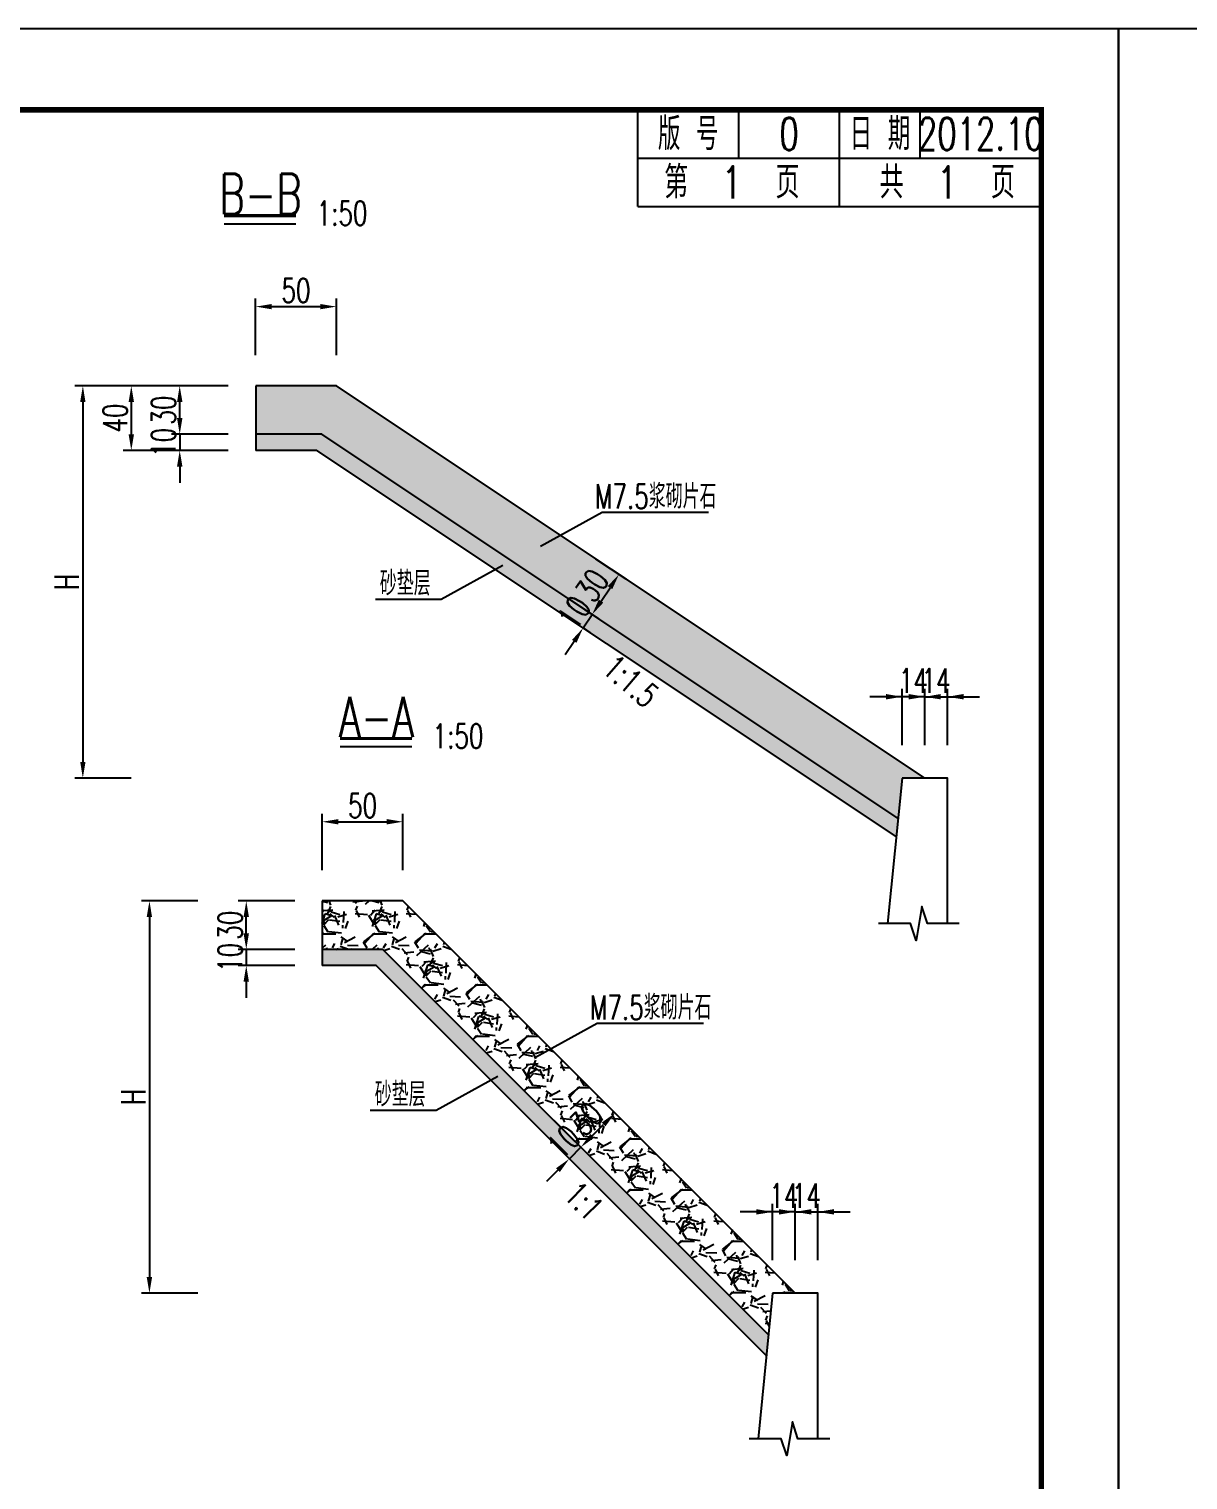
# Model space of a CAD drawing. Header units: millimetres. Extents: x -51 to 12129, y -1309 to -715.
# Drawn here: x 10734.3 to 10877.9, y -894.5 to -714.7 of the extents above; entities that cross this region are included whole.
import ezdxf
from ezdxf.enums import TextEntityAlignment as Align

# ---------------------------------------------------------------- set-up
doc = ezdxf.new("R2010")
doc.units = ezdxf.units.MM
doc.header["$LTSCALE"] = 0.25
for name, color, linetype in [('图框', 7, 'Continuous'), ('尺寸标注', 2, 'Continuous'), ('文字', 7, 'Continuous'), ('标注', 4, 'Continuous'), ('次轮廓线', 7, 'Continuous'), ('轮廓线', 1, 'Continuous')]:
    doc.layers.add(name, color=color, linetype=linetype)
doc.styles.get("Standard").update_dxf_attribs({"font": 'simplex1.shx', "width": 0.7, "bigfont": 'hztxt.shx'})
doc.dimstyles.new('比例1：50', dxfattribs={"dimscale": 0, "dimtxt": 3, "dimasz": 2, "dimexe": 1, "dimexo": 1, "dimgap": 0.5, "dimtad": 1, "dimdec": 1, "dimlfac": 5, "dimzin": 13, "dimdsep": 46, "dimtxsty": 'Standard', "dimcen": -1, "dimclrd": 256, "dimclre": 256, "dimclrt": 7, "dimaunit": 1, "dimadec": 3, "dimazin": 0, "dimtfac": 0.0005, "dimtdec": 1, "dimtix": 1, "dimtmove": 2, "dimatfit": 3, "dimfxl": 0, "dimtolj": 1, "dimtzin": 13, "dimarcsym": 0})

# ---------------------------------------------------------------- blocks, each defined once
blk = doc.blocks.new('*D2087')
at = {"layer": 'Defpoints', "color": 0}
for p in [(10803.98, -846.05), (10799.74, -850.3), (10806.93, -849)]:
    blk.add_point(p, dxfattribs=at)
at = {"layer": '标注', "lineweight": -2}
for p, q in [((10804.69, -846.76), (10807.64, -849.71)), ((10804.1, -851.83), (10805.52, -850.42)), ((10800.45, -851), (10803.39, -853.95))]:
    blk.add_line(p, q, dxfattribs=at)
at = {"layer": '标注'}
for points in [[(10805.28, -850.18), (10805.75, -850.65), (10806.93, -849)], [(10803.87, -851.59), (10804.34, -852.07), (10802.69, -853.24)]]:
    blk.add_solid(points, dxfattribs=at)
at = {"layer": '标注', "color": 7, "insert": (10803.39, -849.71), "char_height": 3, "attachment_point": 5, "rotation": 45}
blk.add_mtext('\\A1;30', dxfattribs=at)
blk = doc.blocks.new('*D2088')
at = {"layer": 'Defpoints', "color": 0}
for p in [(10780.65, -812.9), (10770.65, -822.72), (10780.65, -822.72)]:
    blk.add_point(p, dxfattribs=at)
at = {"layer": '标注', "lineweight": -2}
for p, q in [((10770.65, -818.9), (10770.65, -811.9)), ((10780.65, -818.9), (10780.65, -811.9)), ((10772.65, -812.9), (10778.65, -812.9))]:
    blk.add_line(p, q, dxfattribs=at)
at = {"layer": '标注'}
for points in [[(10772.65, -812.57), (10772.65, -813.23), (10770.65, -812.9)], [(10778.65, -812.57), (10778.65, -813.23), (10780.65, -812.9)]]:
    blk.add_solid(points, dxfattribs=at)
at = {"layer": '标注', "color": 7, "insert": (10775.65, -810.9), "char_height": 3, "attachment_point": 5}
blk.add_mtext('\\A1;50', dxfattribs=at)
blk = doc.blocks.new('*D2089')
at = {"layer": 'Defpoints', "color": 0}
for p in [(10761.24, -822.72), (10770.65, -822.72), (10770.65, -828.72)]:
    blk.add_point(p, dxfattribs=at)
at = {"layer": '标注', "lineweight": -2}
for p, q in [((10767.24, -822.72), (10760.24, -822.72)), ((10761.24, -826.72), (10761.24, -824.72)), ((10767.24, -828.72), (10760.24, -828.72))]:
    blk.add_line(p, q, dxfattribs=at)
at = {"layer": '标注'}
for points in [[(10760.9, -824.72), (10761.57, -824.72), (10761.24, -822.72)], [(10760.9, -826.72), (10761.57, -826.72), (10761.24, -828.72)]]:
    blk.add_solid(points, dxfattribs=at)
at = {"layer": '标注', "color": 7, "insert": (10759.24, -825.72), "char_height": 3, "attachment_point": 5, "rotation": 90}
blk.add_mtext('\\A1;30', dxfattribs=at)
blk = doc.blocks.new('*D1944')
at = {"layer": 'Defpoints', "color": 0}
for p in [(10770.65, -828.72), (10761.24, -830.72), (10770.65, -830.72)]:
    blk.add_point(p, dxfattribs=at)
at = {"layer": '标注', "lineweight": -2}
for p, q in [((10761.24, -826.72), (10761.24, -824.72)), ((10767.24, -828.72), (10760.24, -828.72)), ((10761.24, -828.72), (10761.24, -830.72)), ((10767.24, -830.72), (10760.24, -830.72)), ((10761.24, -832.72), (10761.24, -834.72))]:
    blk.add_line(p, q, dxfattribs=at)
at = {"layer": '标注'}
for points in [[(10760.9, -826.72), (10761.57, -826.72), (10761.24, -828.72)], [(10760.9, -832.72), (10761.57, -832.72), (10761.24, -830.72)]]:
    blk.add_solid(points, dxfattribs=at)
at = {"layer": '标注', "color": 7, "insert": (10759.24, -829.72), "char_height": 3, "attachment_point": 5, "rotation": 90}
blk.add_mtext('\\A1;10', dxfattribs=at)
blk = doc.blocks.new('*D2090')
at = {"layer": 'Defpoints', "color": 0}
for p in [(10832.05, -861.25), (10829.25, -871.32), (10832.05, -871.32)]:
    blk.add_point(p, dxfattribs=at)
at = {"layer": '标注', "lineweight": -2}
for p, q in [((10827.25, -861.25), (10825.25, -861.25)), ((10829.25, -867.25), (10829.25, -860.25)), ((10829.25, -861.25), (10832.05, -861.25)), ((10832.05, -867.25), (10832.05, -860.25)), ((10834.05, -861.25), (10836.05, -861.25))]:
    blk.add_line(p, q, dxfattribs=at)
at = {"layer": '标注'}
for points in [[(10827.25, -860.91), (10827.25, -861.58), (10829.25, -861.25)], [(10834.05, -860.91), (10834.05, -861.58), (10832.05, -861.25)]]:
    blk.add_solid(points, dxfattribs=at)
at = {"layer": '标注', "color": 7, "insert": (10830.65, -859.25), "char_height": 3, "attachment_point": 5}
blk.add_mtext('\\A1;14', dxfattribs=at)
blk = doc.blocks.new('*D2091')
at = {"layer": 'Defpoints', "color": 0}
for p in [(10826.45, -861.25), (10826.45, -871.32), (10829.25, -871.32)]:
    blk.add_point(p, dxfattribs=at)
at = {"layer": '标注', "lineweight": -2}
for p, q in [((10824.45, -861.25), (10822.45, -861.25)), ((10826.45, -867.25), (10826.45, -860.25)), ((10829.25, -861.25), (10826.45, -861.25)), ((10829.25, -867.25), (10829.25, -860.25)), ((10831.25, -861.25), (10833.25, -861.25))]:
    blk.add_line(p, q, dxfattribs=at)
at = {"layer": '标注'}
for points in [[(10824.45, -860.91), (10824.45, -861.58), (10826.45, -861.25)], [(10831.25, -860.91), (10831.25, -861.58), (10829.25, -861.25)]]:
    blk.add_solid(points, dxfattribs=at)
at = {"layer": '标注', "color": 7, "insert": (10827.85, -859.25), "char_height": 3, "attachment_point": 5}
blk.add_mtext('\\A1;14', dxfattribs=at)
blk = doc.blocks.new('*D2092')
at = {"layer": 'Defpoints', "color": 0}
for p in [(10780.65, -822.72), (10749.24, -871.32), (10829.25, -871.32)]:
    blk.add_point(p, dxfattribs=at)
at = {"layer": '标注', "lineweight": -2}
for p, q in [((10755.24, -822.72), (10748.24, -822.72)), ((10749.24, -824.72), (10749.24, -869.32)), ((10755.24, -871.32), (10748.24, -871.32))]:
    blk.add_line(p, q, dxfattribs=at)
at = {"layer": '标注'}
for points in [[(10748.9, -824.72), (10749.57, -824.72), (10749.24, -822.72)], [(10748.9, -869.32), (10749.57, -869.32), (10749.24, -871.32)]]:
    blk.add_solid(points, dxfattribs=at)
at = {"layer": '标注', "color": 7, "insert": (10747.24, -847.02), "char_height": 3, "attachment_point": 5, "rotation": 90}
blk.add_mtext('\\A1;H', dxfattribs=at)
blk = doc.blocks.new('*D2093')
at = {"layer": 'Defpoints', "color": 0}
for p in [(10804.09, -787.22), (10804.09, -787.22), (10802.98, -788.88)]:
    blk.add_point(p, dxfattribs=at)
at = {"layer": '标注', "lineweight": -2}
for p, q in [((10805.2, -785.55), (10806.31, -783.89)), ((10802.98, -788.88), (10804.09, -787.22)), ((10804.09, -787.22), (10803.26, -786.66)), ((10802.98, -788.88), (10803.82, -789.44)), ((10801.87, -790.55), (10800.76, -792.21))]:
    blk.add_line(p, q, dxfattribs=at)
at = {"layer": '标注'}
for points in [[(10804.92, -785.37), (10805.48, -785.74), (10804.09, -787.22)], [(10801.6, -790.36), (10802.15, -790.73), (10802.98, -788.88)]]:
    blk.add_solid(points, dxfattribs=at)
at = {"layer": '标注', "color": 7, "insert": (10801.87, -786.94), "char_height": 3, "attachment_point": 5, "rotation": 56.3099}
blk.add_mtext('\\A1;10', dxfattribs=at)
blk = doc.blocks.new('*D1945')
at = {"layer": 'Defpoints', "color": 0}
for p in [(10772.4, -749.06), (10762.4, -758.88), (10772.4, -758.88)]:
    blk.add_point(p, dxfattribs=at)
at = {"layer": '标注', "lineweight": -2}
for p, q in [((10762.4, -755.06), (10762.4, -748.06)), ((10764.4, -749.06), (10770.4, -749.06)), ((10772.4, -755.06), (10772.4, -748.06))]:
    blk.add_line(p, q, dxfattribs=at)
at = {"layer": '标注'}
for points in [[(10764.4, -748.73), (10764.4, -749.39), (10762.4, -749.06)], [(10770.4, -748.73), (10770.4, -749.39), (10772.4, -749.06)]]:
    blk.add_solid(points, dxfattribs=at)
at = {"layer": '标注', "color": 7, "insert": (10767.4, -747.06), "char_height": 3, "attachment_point": 5}
blk.add_mtext('\\A1;50', dxfattribs=at)
blk = doc.blocks.new('*D1946')
at = {"layer": 'Defpoints', "color": 0}
for p in [(10762.4, -758.88), (10746.99, -766.88), (10762.4, -766.88)]:
    blk.add_point(p, dxfattribs=at)
at = {"layer": '标注', "lineweight": -2}
for p, q in [((10752.99, -758.88), (10745.99, -758.88)), ((10746.99, -760.88), (10746.99, -764.88)), ((10752.99, -766.88), (10745.99, -766.88))]:
    blk.add_line(p, q, dxfattribs=at)
at = {"layer": '标注'}
for points in [[(10746.66, -760.88), (10747.33, -760.88), (10746.99, -758.88)], [(10746.66, -764.88), (10747.33, -764.88), (10746.99, -766.88)]]:
    blk.add_solid(points, dxfattribs=at)
at = {"layer": '标注', "color": 7, "insert": (10744.99, -762.88), "char_height": 3, "attachment_point": 5, "rotation": 90}
blk.add_mtext('\\A1;40', dxfattribs=at)
blk = doc.blocks.new('*D1947')
at = {"layer": 'Defpoints', "color": 0}
for p in [(10752.99, -758.88), (10762.4, -758.88), (10762.4, -764.88)]:
    blk.add_point(p, dxfattribs=at)
at = {"layer": '标注', "lineweight": -2}
for p, q in [((10758.99, -758.88), (10751.99, -758.88)), ((10752.99, -762.88), (10752.99, -760.88)), ((10758.99, -764.88), (10751.99, -764.88))]:
    blk.add_line(p, q, dxfattribs=at)
at = {"layer": '标注'}
for points in [[(10752.66, -760.88), (10753.33, -760.88), (10752.99, -758.88)], [(10752.66, -762.88), (10753.33, -762.88), (10752.99, -764.88)]]:
    blk.add_solid(points, dxfattribs=at)
at = {"layer": '标注', "color": 7, "insert": (10750.99, -761.88), "char_height": 3, "attachment_point": 5, "rotation": 90}
blk.add_mtext('\\A1;30', dxfattribs=at)
blk = doc.blocks.new('*D1948')
at = {"layer": 'Defpoints', "color": 0}
for p in [(10762.4, -764.88), (10752.99, -766.88), (10762.4, -766.88)]:
    blk.add_point(p, dxfattribs=at)
at = {"layer": '标注', "lineweight": -2}
for p, q in [((10752.99, -762.88), (10752.99, -760.88)), ((10758.99, -764.88), (10751.99, -764.88)), ((10752.99, -764.88), (10752.99, -766.88)), ((10758.99, -766.88), (10751.99, -766.88)), ((10752.99, -768.88), (10752.99, -770.88))]:
    blk.add_line(p, q, dxfattribs=at)
at = {"layer": '标注'}
for points in [[(10752.66, -762.88), (10753.33, -762.88), (10752.99, -764.88)], [(10752.66, -768.88), (10753.33, -768.88), (10752.99, -766.88)]]:
    blk.add_solid(points, dxfattribs=at)
at = {"layer": '标注', "color": 7, "insert": (10750.99, -765.88), "char_height": 3, "attachment_point": 5, "rotation": 90}
blk.add_mtext('\\A1;10', dxfattribs=at)
blk = doc.blocks.new('*D1949')
at = {"layer": 'Defpoints', "color": 0}
for p in [(10772.4, -758.88), (10740.99, -807.48), (10821, -807.48)]:
    blk.add_point(p, dxfattribs=at)
at = {"layer": '标注', "lineweight": -2}
for p, q in [((10746.99, -758.88), (10739.99, -758.88)), ((10740.99, -760.88), (10740.99, -805.48)), ((10746.99, -807.48), (10739.99, -807.48))]:
    blk.add_line(p, q, dxfattribs=at)
at = {"layer": '标注'}
for points in [[(10740.66, -760.88), (10741.32, -760.88), (10740.99, -758.88)], [(10740.66, -805.48), (10741.32, -805.48), (10740.99, -807.48)]]:
    blk.add_solid(points, dxfattribs=at)
at = {"layer": '标注', "color": 7, "insert": (10738.99, -783.18), "char_height": 3, "attachment_point": 5, "rotation": 90}
blk.add_mtext('\\A1;H', dxfattribs=at)
blk = doc.blocks.new('*D1950')
at = {"layer": 'Defpoints', "color": 0}
for p in [(10848.11, -797.41), (10845.3, -807.48), (10848.11, -807.48)]:
    blk.add_point(p, dxfattribs=at)
at = {"layer": '标注', "lineweight": -2}
for p, q in [((10845.3, -803.41), (10845.3, -796.41)), ((10848.11, -803.41), (10848.11, -796.41)), ((10843.3, -797.41), (10841.3, -797.41)), ((10845.3, -797.41), (10848.11, -797.41)), ((10850.11, -797.41), (10852.11, -797.41))]:
    blk.add_line(p, q, dxfattribs=at)
at = {"layer": '标注'}
for points in [[(10843.3, -797.07), (10843.3, -797.74), (10845.3, -797.41)], [(10850.11, -797.07), (10850.11, -797.74), (10848.11, -797.41)]]:
    blk.add_solid(points, dxfattribs=at)
at = {"layer": '标注', "color": 7, "insert": (10846.71, -795.41), "char_height": 3, "attachment_point": 5}
blk.add_mtext('\\A1;14', dxfattribs=at)
blk = doc.blocks.new('*D1951')
at = {"layer": 'Defpoints', "color": 0}
for p in [(10842.51, -797.41), (10842.51, -807.48), (10845.3, -807.48)]:
    blk.add_point(p, dxfattribs=at)
at = {"layer": '标注', "lineweight": -2}
for p, q in [((10842.51, -803.41), (10842.51, -796.41)), ((10845.3, -803.41), (10845.3, -796.41)), ((10840.51, -797.41), (10838.51, -797.41)), ((10845.3, -797.41), (10842.51, -797.41)), ((10847.3, -797.41), (10849.3, -797.41))]:
    blk.add_line(p, q, dxfattribs=at)
at = {"layer": '标注'}
for points in [[(10840.51, -797.07), (10840.51, -797.74), (10842.51, -797.41)], [(10847.3, -797.07), (10847.3, -797.74), (10845.3, -797.41)]]:
    blk.add_solid(points, dxfattribs=at)
at = {"layer": '标注', "color": 7, "insert": (10843.9, -795.41), "char_height": 3, "attachment_point": 5}
blk.add_mtext('\\A1;14', dxfattribs=at)
blk = doc.blocks.new('*D2096')
at = {"layer": 'Defpoints', "color": 0}
for p in [(10798.63, -849.19), (10797.22, -850.6), (10801.27, -854.66)]:
    blk.add_point(p, dxfattribs=at)
at = {"layer": '标注', "lineweight": -2}
for p, q in [((10799.34, -849.9), (10803.39, -853.95)), ((10804.1, -851.83), (10805.52, -850.42)), ((10797.93, -851.31), (10801.98, -855.37)), ((10802.69, -853.24), (10801.27, -854.66)), ((10799.86, -856.07), (10798.44, -857.49))]:
    blk.add_line(p, q, dxfattribs=at)
at = {"layer": '标注'}
for points in [[(10803.87, -851.59), (10804.34, -852.07), (10802.69, -853.24)], [(10799.62, -855.84), (10800.09, -856.31), (10801.27, -854.66)]]:
    blk.add_solid(points, dxfattribs=at)
at = {"layer": '标注', "color": 7, "insert": (10800.57, -852.54), "char_height": 3, "attachment_point": 5, "rotation": 45}
blk.add_mtext('\\A1;10', dxfattribs=at)
blk = doc.blocks.new('*D2097')
at = {"layer": 'Defpoints', "color": 0}
for p in [(10803.7, -779.74), (10807.42, -782.23), (10800.37, -784.73)]:
    blk.add_point(p, dxfattribs=at)
at = {"layer": '标注', "lineweight": -2}
for p, q in [((10804.53, -780.3), (10808.25, -782.78)), ((10805.2, -785.55), (10806.31, -783.89)), ((10801.2, -785.29), (10804.92, -787.77))]:
    blk.add_line(p, q, dxfattribs=at)
at = {"layer": '标注'}
for points in [[(10806.03, -783.7), (10806.59, -784.07), (10807.42, -782.23)], [(10804.92, -785.37), (10805.48, -785.74), (10804.09, -787.22)]]:
    blk.add_solid(points, dxfattribs=at)
at = {"layer": '标注', "color": 7, "insert": (10804.09, -783.61), "char_height": 3, "attachment_point": 5, "rotation": 56.3099}
blk.add_mtext('\\A1;30', dxfattribs=at)
blk = doc.blocks.new('series')
at = {"width": 0.75}
for tag, height, p in [('页码', 4, (-35, -19)), ('图名', 5, (-220, -282)), ('图号', 5, (-20, -282))]:
    blk.add_attdef(tag, text='', height=height, dxfattribs=at).set_placement(p, align=Align.MIDDLE_CENTER)
blk = doc.blocks.new('123')
at = {"layer": '图框', "color": 2}
blk.add_lwpolyline([(369.33, -1011.65), (369.33, -714.65), (-50.67, -714.65), (-50.67, -1011.65)], close=True, dxfattribs=at)

msp = doc.modelspace()

# ---------------------------------------------------------------- hatches: boundary and pattern name
at = {"layer": '标注'}
h = msp.add_hatch(dxfattribs=at)
h.set_pattern_fill('GRAVEL', color=256, scale=0.25, style=0)
h.set_pattern_definition([(228.0128, (15.65523, 21.5605), (-50.800043165, -57.150070224), [0.8543025, -84.57625]), (184.9697, (15.08373, 20.9255), (76.2001232654, 6.3499551885), [1.4660125, -145.135]), (132.5104, (13.62323, 20.7985), (63.499953796, -69.850068231), [1.033705, -102.33675]), (267.2737, (11.14673, 19.211), (6.349972427, 126.999959133), [1.3350125, -132.166]), (292.8337, (11.08323, 17.8775), (-31.750090139, 76.200043325), [1.309085, -129.5995]), (357.2737, (11.59123, 16.671), (-126.999959133, 6.349972427), [1.3350125, -132.166]), (37.6942, (12.92473, 16.6075), (-82.550052153, -63.4999433925), [1.765485, -174.78275]), (72.2553, (14.32173, 17.687), (44.4500889137, 139.700040515), [1.6668, -165.01325]), (121.4296, (14.82973, 19.2745), (-50.800013088, 82.5499029), [1.3395325, -132.61375]), (175.2364, (14.13123, 20.4175), (69.849945133, -6.349940407), [1.5292825, -74.93475]), (222.3974, (12.60723, 20.5445), (-76.200002293, -69.8499091266), [1.977695, -195.792]), (138.8141, (17.43323, 19.1475), (-44.449971686, 38.099941393), [0.6750125, -66.8265]), (171.4692, (16.92523, 19.592), (82.549873989, -12.700032), [1.284205, -127.1365]), (225, (15.6552, 19.7825), (-1e-15, -6.3499957), [0.8980225, -8.082225]), (203.1986, (15.2107, 20.5445), (31.750107064, 12.700055686), [0.4836025, -47.8765]), (291.8014, (14.7662, 20.354), (-6.35000445, 19.05001227), [0.683915, -33.512]), (30.9638, (15.0202, 19.719), (19.04997989, 12.7000099), [1.1108, -35.91575]), (161.5651, (15.9727, 20.2905), (12.7000058, -6.34999056), [0.8032175, -19.27725]), (16.3895, (11.08323, 20.354), (63.500035035, 19.049960375), [1.12522, -111.397]), (70.3462, (12.16273, 20.6715), (-25.399929222, -69.849901221), [0.9439975, -93.4555]), (293.1986, (15.9727, 21.5605), (-12.700055686, 31.750107064), [0.9672, -47.393]), (343.6105, (16.35373, 20.6715), (-63.500035035, 19.049960375), [1.12522, -111.397]), (339.444, (11.0832, 16.417), (-31.75003941, 12.69998459), [1.0850875, -53.16925]), (294.7751, (12.09923, 16.036), (-31.749926009, 69.849967565), [0.90918, -90.009]), (66.8014, (16.0362, 15.2105), (12.700055686, 31.750107064), [0.9672, -47.393]), (17.354, (16.41723, 16.0995), (-82.550004455, -25.399961689), [1.0644575, -105.381]), (69.444, (12.9247, 15.2105), (-12.69998459, -31.75003941), [0.542545, -53.712]), (101.3099, (15.6552, 15.2105), (-6.34996866, 25.39991865), [0.3237875, -32.055]), (165.9638, (15.5917, 15.528), (19.05001339, -6.349989), [1.309085, -24.872625]), (186.009, (14.32173, 15.8455), (63.499906361, 6.349985171), [1.2131675, -120.1035]), (303.6901, (15.0202, 19.1475), (-6.35000218, 12.69998775), [0.91581, -21.97945]), (353.1572, (15.52823, 18.3855), (107.9500446416, -12.700056879), [1.5988925, -158.29]), (60.9454, (17.11573, 18.195), (-25.399940915, -44.449894027), [0.65377, -64.7235]), (90, (17.433, 18.7665), (-6.35, 6.35), [0.381, -5.969]), (120.2564, (14.19473, 16.036), (25.399946167, -44.449977581), [0.8821675, -87.33475]), (48.0128, (13.75023, 16.798), (50.800043165, 57.150070224), [1.7086075, -83.722]), (0, (14.893, 18.068), (6.35, 6.35), [1.651, -4.699]), (325.3048, (16.54423, 18.068), (-63.499889977, 44.450004226), [1.004025, -99.39825]), (254.0546, (17.3697, 17.4965), (-6.3500162, -25.40006051), [0.9245725, -45.30425]), (207.646, (17.11573, 16.6075), (-120.6499576226, -63.500039937), [1.5053625, -149.03125]), (175.4261, (15.78223, 15.909), (-82.550019012, 6.349969278), [1.5925725, -157.6645]), (175.4261, (15.78223, 15.909), (-82.550019012, 6.349969278), [1.5925725, -157.6645])])
h.paths.add_polyline_path([(10772.40381, -758.88093), (10762.40381, -758.88093), (10762.40381, -764.88093), (10770.58716, -764.88093), (10842.00422, -812.4923), (10842.50536, -807.48093), (10845.30381, -807.48093)])
h = msp.add_hatch(dxfattribs=at)
h.set_pattern_fill('AR-SAND', color=256, scale=0.01, style=0)
h.set_pattern_definition([(37.5, (11.08323, 15.2105), (-0.016000313, 0.489413237), [0, -0.38608, 0, -0.4318, 0, -0.41275]), (7.5, (11.0832, 15.2105), (0.449523283, 0.7168251), [0, -0.20828, 0, -0.34798, 0, -0.13335]), (327.5, (10.7708, 15.2105), (0.79099237, 0.001437185), [0, -0.127, 0, -0.4572, 0, -0.5969]), (317.5, (10.7708, 15.2105), (0.763556452, 0.222929323), [0, -0.0635, 0, -0.29972, 0, -0.3429])])
h.paths.add_polyline_path([(10841.77888, -814.74577), (10842.00422, -812.4923), (10770.58716, -764.88093), (10762.40381, -764.88093), (10762.40381, -766.88093), (10769.98161, -766.88093)])
h.paths.add_polyline_path([(10798.98407, -787.21945), (10801.01982, -784.16582), (10804.76405, -786.66197), (10802.7283, -789.7156)], flags=25)
h = msp.add_hatch(dxfattribs=at)
h.set_pattern_fill('GRAVEL', color=256, scale=0.25, style=0)
h.set_pattern_definition([(228.0128, (128.7939, -42.27804), (-50.800043165, -57.150070224), [0.8543025, -84.57625]), (184.9697, (128.2224, -42.91304), (76.2001232654, 6.3499551885), [1.4660125, -145.135]), (132.5104, (126.7619, -43.04004), (63.499953796, -69.850068231), [1.033705, -102.33675]), (267.2737, (124.2854, -44.62754), (6.349972427, 126.999959133), [1.3350125, -132.166]), (292.8337, (124.2219, -45.96104), (-31.750090139, 76.200043325), [1.309085, -129.5995]), (357.2737, (124.7299, -47.16754), (-126.999959133, 6.349972427), [1.3350125, -132.166]), (37.6942, (126.0634, -47.23104), (-82.550052153, -63.4999433925), [1.765485, -174.78275]), (72.2553, (127.4604, -46.15154), (44.4500889137, 139.700040515), [1.6668, -165.01325]), (121.4296, (127.9684, -44.56404), (-50.800013088, 82.5499029), [1.3395325, -132.61375]), (175.2364, (127.2699, -43.42104), (69.849945133, -6.349940407), [1.5292825, -74.93475]), (222.3974, (125.7459, -43.29404), (-76.200002293, -69.8499091266), [1.977695, -195.792]), (138.8141, (130.5719, -44.69104), (-44.449971686, 38.099941393), [0.6750125, -66.8265]), (171.4692, (130.0639, -44.24654), (82.549873989, -12.700032), [1.284205, -127.1365]), (225, (128.794, -44.056), (-1e-15, -6.3499957), [0.8980225, -8.082225]), (203.1986, (128.3494, -43.294), (31.750107064, 12.700055686), [0.4836025, -47.8765]), (291.8014, (127.9049, -43.4845), (-6.35000445, 19.05001227), [0.683915, -33.512]), (30.9638, (128.1589, -44.1195), (19.04997989, 12.7000099), [1.1108, -35.91575]), (161.5651, (129.1114, -43.548), (12.7000058, -6.34999056), [0.8032175, -19.27725]), (16.3895, (124.2219, -43.48454), (63.500035035, 19.049960375), [1.12522, -111.397]), (70.3462, (125.3014, -43.16704), (-25.399929222, -69.849901221), [0.9439975, -93.4555]), (293.1986, (129.1114, -42.278), (-12.700055686, 31.750107064), [0.9672, -47.393]), (343.6105, (129.4924, -43.16704), (-63.500035035, 19.049960375), [1.12522, -111.397]), (339.444, (124.2219, -47.42154), (-31.75003941, 12.69998459), [1.0850875, -53.16925]), (294.7751, (125.2379, -47.80254), (-31.749926009, 69.849967565), [0.90918, -90.009]), (66.8014, (129.1749, -48.628), (12.700055686, 31.750107064), [0.9672, -47.393]), (17.354, (129.5559, -47.73904), (-82.550004455, -25.399961689), [1.0644575, -105.381]), (69.444, (126.0634, -48.62804), (-12.69998459, -31.75003941), [0.542545, -53.712]), (101.3099, (128.7939, -48.628), (-6.34996866, 25.39991865), [0.3237875, -32.055]), (165.9638, (128.7304, -48.3105), (19.05001339, -6.349989), [1.309085, -24.872625]), (186.009, (127.4604, -47.99304), (63.499906361, 6.349985171), [1.2131675, -120.1035]), (303.6901, (128.1589, -44.691), (-6.35000218, 12.69998775), [0.91581, -21.97945]), (353.1572, (128.6669, -45.45304), (107.9500446416, -12.700056879), [1.5988925, -158.29]), (60.9454, (130.2544, -45.64354), (-25.399940915, -44.449894027), [0.65377, -64.7235]), (90, (130.572, -45.072), (-6.35, 6.35), [0.381, -5.969]), (120.2564, (127.3334, -47.80254), (25.399946167, -44.449977581), [0.8821675, -87.33475]), (48.0128, (126.8889, -47.04054), (50.800043165, 57.150070224), [1.7086075, -83.722]), (0, (128.032, -45.7705), (6.35, 6.35), [1.651, -4.699]), (325.3048, (129.6829, -45.77054), (-63.499889977, 44.450004226), [1.004025, -99.39825]), (254.0546, (130.5084, -46.342), (-6.3500162, -25.40006051), [0.9245725, -45.30425]), (207.646, (130.2544, -47.23104), (-120.6499576226, -63.500039937), [1.5053625, -149.03125]), (175.4261, (128.9209, -47.92954), (-82.550019012, 6.349969278), [1.5925725, -157.6645]), (175.4261, (128.9209, -47.92954), (-82.550019012, 6.349969278), [1.5925725, -157.6645])])
h.paths.add_polyline_path([(10780.64858, -822.71946), (10770.64858, -822.71946), (10770.64858, -828.71946), (10778.1633, -828.71946), (10825.93314, -876.4893), (10826.45013, -871.31946), (10829.24858, -871.31946)])
h.paths.add_polyline_path([(10800.43187, -849.48896), (10803.17544, -846.74539), (10806.35742, -849.92737), (10803.61385, -852.67094)], flags=24)
h.paths.add_polyline_path([(10808.16339, -847.69148), (10811.38912, -852.39091), (10807.67904, -854.93754), (10804.45331, -850.23811)], flags=25)
h = msp.add_hatch(dxfattribs=at)
h.set_pattern_fill('AR-SAND', color=256, scale=0.01, style=0)
h.set_pattern_definition([(37.5, (124.2219, -48.62804), (-0.016000313, 0.489413237), [0, -0.38608, 0, -0.4318, 0, -0.41275]), (7.5, (124.2219, -48.62804), (0.449523283, 0.7168251), [0, -0.20828, 0, -0.34798, 0, -0.13335]), (327.5, (123.9095, -48.62804), (0.79099237, 0.001437185), [0, -0.127, 0, -0.4572, 0, -0.5969]), (317.5, (123.9095, -48.62804), (0.763556452, 0.222929323), [0, -0.0635, 0, -0.29972, 0, -0.3429])])
h.paths.add_polyline_path([(10778.1633, -828.71946), (10770.64858, -828.71946), (10770.64858, -830.71946), (10777.33487, -830.71946), (10825.67601, -879.0606), (10825.93314, -876.4893)])
h.paths.add_polyline_path([(10808.16339, -847.69148), (10811.38912, -852.39091), (10807.67904, -854.93754), (10804.45331, -850.23811)], flags=25)

# ---------------------------------------------------------------- linework, layer by layer
at = {"const_width": 0.7}
msp.add_lwpolyline([(10859.75412, -724.65471), (10479.75412, -724.65471), (10479.75412, -1001.65471), (10859.75412, -1001.65471)], close=True, dxfattribs=at)
at = {"ltscale": 2}
for points in [[(10849.58856, -825.51835), (10845.65601, -825.51835), (10844.95601, -823.41835), (10844.25601, -827.61835), (10843.55601, -825.51835), (10839.58856, -825.51835)], [(10833.53333, -889.35689), (10829.60077, -889.35689), (10828.90077, -887.25689), (10828.20077, -891.45689), (10827.50077, -889.35689), (10823.53333, -889.35689)]]:
    msp.add_lwpolyline(points, dxfattribs=at)
at = {"layer": '文字'}
for p, q in [((10758.49727, -738.78631), (10767.39462, -738.78631)), ((10772.86659, -803.58119), (10781.76394, -803.58119))]:
    msp.add_line(p, q, dxfattribs=at)
at = {"layer": '文字', "const_width": 0.4}
for points in [[(10758.49727, -737.78631), (10767.39462, -737.78631)], [(10772.86659, -802.58119), (10781.76394, -802.58119)]]:
    msp.add_lwpolyline(points, dxfattribs=at)
at = {"layer": '标注'}
for p, q in [((10805.34333, -774.56583), (10797.70933, -778.77769)), ((10818.51244, -774.56583), (10805.34333, -774.56583)), ((10793.01965, -781.14972), (10785.38564, -785.36158)), ((10785.38564, -785.36158), (10777.23924, -785.36158)), ((10804.71318, -837.89743), (10797.07917, -842.10929)), ((10817.88229, -837.89743), (10804.71318, -837.89743)), ((10792.38949, -844.48132), (10784.75549, -848.69318)), ((10784.75549, -848.69318), (10776.60909, -848.69318))]:
    msp.add_line(p, q, dxfattribs=at)
at = {"layer": '次轮廓线'}
for p, q in [((10809.75412, -736.65471), (10809.75412, -724.65471)), ((10822.25412, -730.65471), (10822.25412, -724.65471)), ((10834.75412, -730.65471), (10834.75412, -724.65471)), ((10844.75412, -730.65471), (10844.75412, -724.65471)), ((10809.75412, -730.65471), (10859.75412, -730.65471)), ((10834.75412, -736.65471), (10834.75412, -730.65471)), ((10809.75412, -736.65471), (10859.75412, -736.65471))]:
    msp.add_line(p, q, dxfattribs=at)
for points in [[(10842.50536, -807.48093), (10840.70162, -825.51835)], [(10848.10767, -825.51835), (10848.10767, -807.48093), (10842.49996, -807.48093)], [(10826.45013, -871.31946), (10824.64638, -889.35689)], [(10832.05243, -889.35689), (10832.05243, -871.31946), (10826.44473, -871.31946)]]:
    msp.add_lwpolyline(points, dxfattribs=at)
at = {"layer": '轮廓线'}
for p, q in [((10772.40381, -758.88093), (10762.40381, -758.88093)), ((10762.40381, -758.88093), (10762.40381, -766.88093)), ((10845.30381, -807.48093), (10772.40381, -758.88093)), ((10770.58716, -764.88093), (10762.40381, -764.88093)), ((10842.00422, -812.4923), (10770.58716, -764.88093)), ((10769.98161, -766.88093), (10762.40381, -766.88093)), ((10841.77888, -814.74577), (10769.98161, -766.88093)), ((10780.64858, -822.71946), (10770.64858, -822.71946)), ((10770.64858, -822.71946), (10770.64858, -830.71946)), ((10829.24858, -871.31946), (10780.64858, -822.71946)), ((10778.1633, -828.71946), (10770.64858, -828.71946)), ((10825.93314, -876.4893), (10778.1633, -828.71946)), ((10777.33487, -830.71946), (10770.64858, -830.71946)), ((10825.67601, -879.0606), (10777.33487, -830.71946))]:
    msp.add_line(p, q, dxfattribs=at)

# ---------------------------------------------------------------- block references
ref = msp.add_blockref('series', (10869.75412, -714.65471))
ref.add_attrib('页码', '第  1  页    共  1  页', dxfattribs={"height": 4, "width": 0.75}).set_placement((10834.75412, -733.65471), align=Align.MIDDLE_CENTER)
at = {"layer": '标注'}
for p in [(10500, 0), (10920, 0)]:
    msp.add_blockref('123', p, dxfattribs=at)

# ---------------------------------------------------------------- texts
at = {"linetype": 'Continuous', "char_height": 3, "attachment_point": 5}
for s, insert, rotation in [('1:1.5', (10808.88989, -795.46599), 319.3297443), ('1:1', (10803.07678, -859.90354), 315)]:
    msp.add_mtext(s, dxfattribs=dict(at, insert=insert, rotation=rotation))
at = {"layer": '尺寸标注', "color": 7, "linetype": 'Continuous', "width": 0.7}
for s, p in [('M7.5浆砌片石', (10811.98283, -772.42192)), ('砂垫层', (10780.93855, -783.21768)), ('M7.5浆砌片石', (10811.35267, -835.75352)), ('砂垫层', (10780.30839, -846.54927))]:
    msp.add_text(s, height=3, dxfattribs=at).set_placement(p, align=Align.MIDDLE)
at = {"layer": '文字', "width": 0.7}
for s, height, p in [('版 号', 4, (10816.00412, -727.65471)), ('0', 4, (10828.50412, -727.65471)), ('日 期', 4, (10839.75412, -727.65471)), ('2012.10', 4, (10852.25412, -727.65471)), ('B-B', 5, (10763.01973, -735.10903)), ('1:50', 3, (10773.1089, -737.48722)), ('A-A', 5, (10777.38906, -799.90391)), ('1:50', 3, (10787.47822, -802.2821))]:
    msp.add_text(s, height=height, dxfattribs=at).set_placement(p, align=Align.MIDDLE_CENTER)

# ---------------------------------------------------------------- dimensions: what is measured, and where the dimension line sits
at = {"layer": '标注'}
for p1, p2, distance, picture, middle in [((10762.40381, -758.88093), (10772.40381, -758.88093), 9.82034, '*D1945', (10767.40381, -747.06059)), ((10762.40381, -758.88093), (10762.40381, -766.88093), -15.41071, '*D1946', (10744.9931, -762.88093)), ((10762.40381, -764.88093), (10762.40381, -758.88093), 9.41071, '*D1947', (10750.9931, -761.88093)), ((10762.40381, -764.88093), (10762.40381, -766.88093), -9.41071, '*D1948', (10750.9931, -765.88093)), ((10800.36726, -784.73433), (10803.69546, -779.74203), -4.47761, '*D2097', (10804.09286, -783.61251)), ((10802.98346, -788.88216), (10804.09286, -787.21806), 0, '*D2093', (10801.87406, -786.94071)), ((10845.30381, -807.48093), (10842.50536, -807.48093), -10.07419, '*D1951', (10843.90459, -795.40674)), ((10845.30381, -807.48093), (10848.10767, -807.48093), 10.07419, '*D1950', (10846.70574, -795.40674)), ((10770.64858, -822.71946), (10780.64858, -822.71946), 9.82034, '*D2088', (10775.64858, -810.89912)), ((10770.64858, -828.71946), (10770.64858, -822.71946), 9.41071, '*D2089', (10759.23787, -825.71946)), ((10770.64858, -828.71946), (10770.64858, -830.71946), -9.41071, '*D1944', (10759.23787, -829.71946)), ((10799.73969, -850.29586), (10803.98233, -846.05322), -4.16888, '*D2087', (10803.39464, -849.70817)), ((10798.63215, -849.18832), (10797.21794, -850.60253), 5.73518, '*D2096', (10800.56622, -852.53659)), ((10829.24858, -871.31946), (10826.45013, -871.31946), -10.07419, '*D2091', (10827.84935, -859.24528)), ((10829.24858, -871.31946), (10832.05243, -871.31946), 10.07419, '*D2090', (10830.65051, -859.24528))]:
    dim = msp.add_aligned_dim(p1=p1, p2=p2, distance=distance, dimstyle='比例1：50', override={"dimscale": 1}, dxfattribs=at)
    dim.commit()
    dim.dimension.update_dxf_attribs({"geometry": picture, "text_midpoint": middle})
for base, p1, p2, picture, middle in [((10740.99055, -807.48093), (10772.40381, -758.88093), (10821.00381, -807.48093), '*D1949', (10738.99055, -783.18093)), ((10749.23531, -871.31946), (10780.64858, -822.71946), (10829.24858, -871.31946), '*D2092', (10747.23531, -847.01946))]:
    dim = msp.add_linear_dim(base=base, p1=p1, p2=p2, angle=90, text='H', dimstyle='比例1：50', override={"dimscale": 1}, dxfattribs=at)
    dim.commit()
    dim.dimension.update_dxf_attribs({"geometry": picture, "text_midpoint": middle})

doc.saveas('drawing.dxf')
